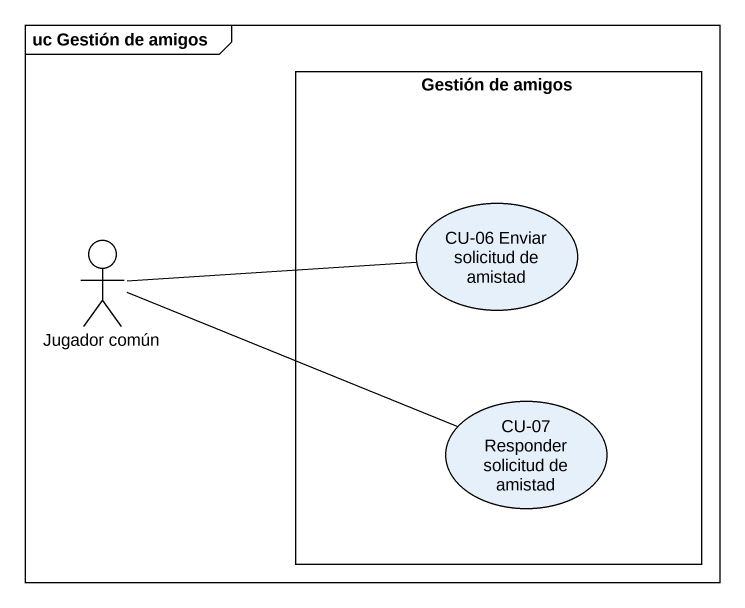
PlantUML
@startuml
mainframe uc Gestión de amigos
rectangle "Gestión de amigos" as Gestión_de_amigos {
  usecase "CU-06 Enviar solicitud de amistad" as CU_06_Enviar_solicitud_de
  usecase "CU-07 Responder solicitud de amistad" as CU_07_Responder_solicitud
}
actor "Jugador común" as Jugador_común
Jugador_común -right- CU_06_Enviar_solicitud_de
CU_07_Responder_solicitud -left- Jugador_común
@enduml
